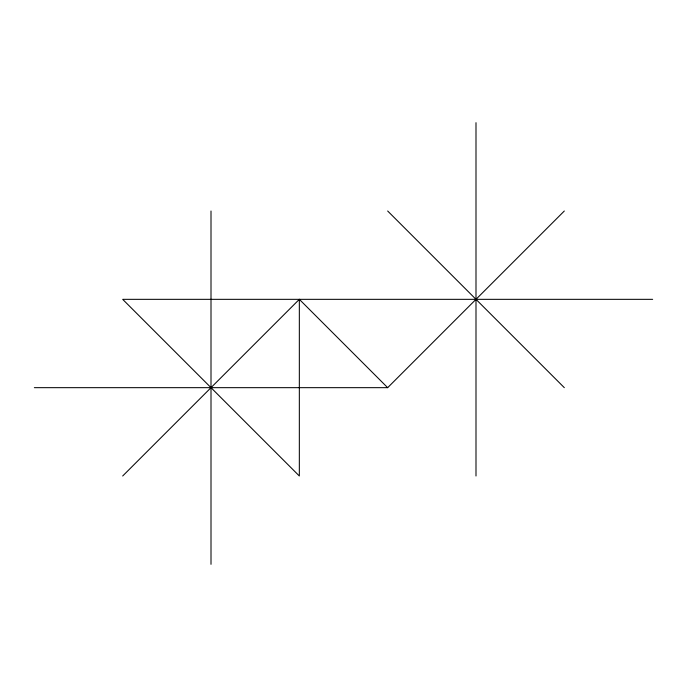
<?xml version="1.0" encoding="UTF-8"?>
<svg xmlns="http://www.w3.org/2000/svg" width="687" height="687" viewBox="0 0 687 687"><rect width="100%" height="100%" fill="white"/><g stroke="black" fill="none" stroke-linecap="round" stroke-linejoin="round"><path stroke-width="1.03" d="M122.681 475.997L299.334 299.334L387.666 387.666L564.319 211.003M652.65 299.334L122.681 299.334L299.334 475.997L299.334 299.334M34.35 387.666L387.666 387.666M387.666 211.003L564.319 387.666M475.997 122.681L475.997 475.997M211.003 211.003L211.003 564.319"/></g></svg>
